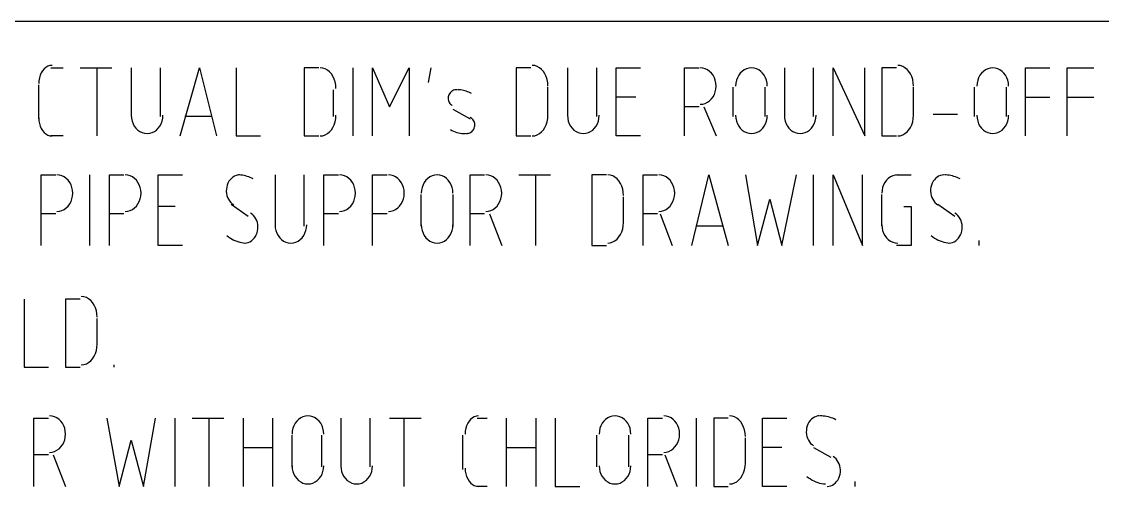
# Model space of a CAD drawing. Header units: millimetres. Extents: x 43 to 1147, y -811 to -31.
# Drawn here: x 263.8 to 317, y -771 to -748.1 of the extents above; entities that cross this region are included whole.
import ezdxf

# ---------------------------------------------------------------- set-up
doc = ezdxf.new("R2010")
doc.units = ezdxf.units.MM
doc.layers.add('EDITED_LINES', color=4, linetype='Continuous')

msp = doc.modelspace()

# ---------------------------------------------------------------- linework, layer by layer
at = {"layer": 'EDITED_LINES'}
for p, q in [((1137.28, -748.12), (52.24, -748.12)), ((264.997, -750.38), (264.91, -750.454)), ((265.091, -750.326), (264.997, -750.38)), ((265.193, -750.292), (265.091, -750.326)), ((265.3, -750.28), (265.193, -750.292)), ((265.24, -750.4), (265.84, -750.4)), ((266.68, -750.4), (268.24, -750.4)), ((267.52, -753.76), (267.52, -750.4)), ((269.2, -750.4), (269.2, -752.8)), ((270.64, -752.8), (270.64, -750.4)), ((271.6, -753.76), (272.56, -750.4)), ((272.56, -750.4), (273.4, -753.76)), ((274.36, -750.4), (274.36, -753.76)), ((278.44, -750.4), (277.72, -750.4)), ((277.72, -750.4), (277.72, -753.76)), ((278.627, -750.413), (278.5, -750.4)), ((280.12, -753.76), (280.12, -750.4)), ((281.08, -753.76), (281.08, -750.4)), ((281.08, -750.4), (281.92, -752.32)), ((281.92, -752.32), (282.88, -750.4)), ((282.88, -750.4), (282.88, -753.76)), ((283.84, -751.12), (283.96, -750.4)), ((288.88, -750.4), (288.16, -750.4)), ((288.16, -750.4), (288.16, -753.76)), ((289.067, -750.293), (288.94, -750.28)), ((289.187, -750.332), (289.067, -750.293)), ((289.298, -750.394), (289.187, -750.332)), ((289.401, -750.477), (289.298, -750.394)), ((290.68, -750.4), (290.68, -752.8)), ((292.12, -752.8), (292.12, -750.4)), ((293.08, -753.76), (293.08, -750.4)), ((293.08, -750.4), (294.28, -750.4)), ((296.44, -753.76), (296.44, -750.4)), ((296.44, -750.4), (297.16, -750.4)), ((297.347, -750.412), (297.22, -750.4)), ((299.74, -750.4), (299.613, -750.412)), ((299.866, -750.412), (299.74, -750.4)), ((301.36, -750.4), (301.36, -752.8)), ((302.8, -752.8), (302.8, -750.4)), ((303.76, -753.76), (303.76, -750.4)), ((303.76, -750.4), (305.32, -753.76)), ((305.32, -753.76), (305.32, -750.4)), ((306.88, -750.4), (306.16, -750.4)), ((306.16, -750.4), (306.16, -753.76)), ((307.067, -750.293), (306.94, -750.28)), ((307.187, -750.332), (307.067, -750.293)), ((307.298, -750.394), (307.187, -750.332)), ((307.401, -750.477), (307.298, -750.394)), ((311.62, -750.4), (311.493, -750.412)), ((311.746, -750.412), (311.62, -750.4)), ((313.24, -753.76), (313.24, -750.4)), ((313.24, -750.4), (314.44, -750.4)), ((315.28, -753.76), (315.28, -750.4)), ((315.28, -750.4), (316.6, -750.4)), ((264.674, -750.896), (264.649, -751.034)), ((264.714, -750.766), (264.674, -750.896)), ((264.767, -750.648), (264.714, -750.766)), ((264.833, -750.544), (264.767, -750.648)), ((264.91, -750.454), (264.833, -750.544)), ((278.747, -750.452), (278.627, -750.413)), ((278.858, -750.514), (278.747, -750.452)), ((278.961, -750.597), (278.858, -750.514)), ((279.052, -750.699), (278.961, -750.597)), ((279.129, -750.818), (279.052, -750.699)), ((279.193, -750.951), (279.129, -750.818)), ((289.492, -750.579), (289.401, -750.477)), ((289.569, -750.698), (289.492, -750.579)), ((289.633, -750.831), (289.569, -750.698)), ((289.68, -750.977), (289.633, -750.831)), ((297.467, -750.446), (297.347, -750.412)), ((297.578, -750.5), (297.467, -750.446)), ((297.681, -750.574), (297.578, -750.5)), ((297.772, -750.664), (297.681, -750.574)), ((297.85, -750.768), (297.772, -750.664)), ((297.913, -750.886), (297.85, -750.768)), ((297.96, -751.016), (297.913, -750.886)), ((299.047, -750.886), (299, -751.016)), ((299.11, -750.768), (299.047, -750.886)), ((299.188, -750.664), (299.11, -750.768)), ((299.279, -750.574), (299.188, -750.664)), ((299.382, -750.5), (299.279, -750.574)), ((299.493, -750.446), (299.382, -750.5)), ((299.613, -750.412), (299.493, -750.446)), ((299.986, -750.446), (299.866, -750.412)), ((300.098, -750.5), (299.986, -750.446)), ((300.201, -750.574), (300.098, -750.5)), ((300.291, -750.664), (300.201, -750.574)), ((300.369, -750.768), (300.291, -750.664)), ((300.433, -750.886), (300.369, -750.768)), ((300.48, -751.015), (300.433, -750.886)), ((307.492, -750.579), (307.401, -750.477)), ((307.569, -750.698), (307.492, -750.579)), ((307.633, -750.831), (307.569, -750.698)), ((307.68, -750.977), (307.633, -750.831)), ((310.927, -750.886), (310.88, -751.016)), ((310.99, -750.768), (310.927, -750.886)), ((311.068, -750.664), (310.99, -750.768)), ((311.159, -750.574), (311.068, -750.664)), ((311.262, -750.5), (311.159, -750.574)), ((311.373, -750.446), (311.262, -750.5)), ((311.493, -750.412), (311.373, -750.446)), ((311.866, -750.446), (311.746, -750.412)), ((311.978, -750.5), (311.866, -750.446)), ((312.081, -750.574), (311.978, -750.5)), ((312.172, -750.664), (312.081, -750.574)), ((312.249, -750.768), (312.172, -750.664)), ((312.313, -750.886), (312.249, -750.768)), ((312.36, -751.015), (312.313, -750.886)), ((264.649, -751.034), (264.64, -751.18)), ((264.64, -752.92), (264.64, -751.24)), ((279.24, -751.097), (279.193, -750.951)), ((279.27, -751.254), (279.24, -751.097)), ((279.28, -751.42), (279.27, -751.254)), ((289.71, -751.134), (289.68, -750.977)), ((289.72, -751.3), (289.71, -751.134)), ((289.72, -752.8), (289.72, -751.36)), ((297.99, -751.154), (297.96, -751.016)), ((297.96, -751.584), (297.99, -751.446)), ((298, -751.3), (297.99, -751.154)), ((297.99, -751.446), (298, -751.3)), ((298.84, -752.8), (298.84, -751.36)), ((298.97, -751.154), (298.96, -751.3)), ((299, -751.016), (298.97, -751.154)), ((300.4, -751.36), (300.4, -752.8)), ((300.51, -751.154), (300.48, -751.015)), ((300.52, -751.3), (300.51, -751.154)), ((307.71, -751.134), (307.68, -750.977)), ((307.72, -751.3), (307.71, -751.134)), ((307.72, -752.8), (307.72, -751.36)), ((310.72, -752.8), (310.72, -751.36)), ((310.85, -751.154), (310.84, -751.3)), ((310.88, -751.016), (310.85, -751.154)), ((312.28, -751.36), (312.28, -752.8)), ((312.39, -751.154), (312.36, -751.015)), ((312.4, -751.3), (312.39, -751.154)), ((279.16, -752.8), (279.16, -751.48)), ((284.805, -751.837), (284.8, -751.893)), ((284.8, -751.893), (284.803, -751.949)), ((284.803, -751.949), (284.813, -752.003)), ((284.817, -751.781), (284.805, -751.837)), ((284.837, -751.727), (284.817, -751.781)), ((284.864, -751.677), (284.837, -751.727)), ((284.897, -751.632), (284.864, -751.677)), ((284.935, -751.592), (284.897, -751.632)), ((284.978, -751.557), (284.935, -751.592)), ((285.024, -751.528), (284.978, -751.557)), ((285.075, -751.506), (285.024, -751.528)), ((285.128, -751.49), (285.075, -751.506)), ((285.184, -751.482), (285.128, -751.49)), ((285.242, -751.481), (285.184, -751.482)), ((285.346, -751.485), (285.276, -751.481)), ((285.416, -751.493), (285.346, -751.485)), ((285.486, -751.504), (285.416, -751.493)), ((285.555, -751.518), (285.486, -751.504)), ((285.623, -751.536), (285.555, -751.518)), ((285.691, -751.556), (285.623, -751.536)), ((285.759, -751.58), (285.691, -751.556)), ((285.825, -751.607), (285.759, -751.58)), ((285.891, -751.638), (285.825, -751.607)), ((285.956, -751.671), (285.891, -751.638)), ((294.04, -751.84), (293.08, -751.84)), ((297.681, -752.026), (297.772, -751.936)), ((297.772, -751.936), (297.85, -751.832)), ((297.85, -751.832), (297.913, -751.714)), ((297.913, -751.714), (297.96, -751.584)), ((313.24, -751.84), (314.44, -751.84)), ((315.28, -751.84), (316.6, -751.84)), ((284.813, -752.003), (284.83, -752.055)), ((284.83, -752.055), (284.853, -752.105)), ((284.853, -752.105), (284.883, -752.151)), ((284.883, -752.151), (284.92, -752.194)), ((284.92, -752.194), (284.962, -752.231)), ((284.962, -752.231), (285.009, -752.263)), ((285.04, -752.44), (285.88, -752.92)), ((297.16, -752.32), (296.44, -752.32)), ((297.22, -752.2), (297.347, -752.188)), ((297.347, -752.188), (297.467, -752.154)), ((297.4, -752.32), (298, -753.76)), ((297.467, -752.154), (297.578, -752.1)), ((297.578, -752.1), (297.681, -752.026)), ((264.64, -752.86), (264.649, -753.006)), ((264.649, -753.006), (264.674, -753.144)), ((269.2, -752.74), (269.21, -752.886)), ((269.21, -752.886), (269.24, -753.024)), ((269.24, -753.024), (269.287, -753.154)), ((270.673, -753.154), (270.72, -753.024)), ((270.72, -753.024), (270.75, -752.886)), ((270.75, -752.886), (270.76, -752.74)), ((273.16, -752.8), (271.84, -752.8)), ((279.193, -753.209), (279.24, -753.062)), ((279.24, -753.062), (279.27, -752.905)), ((279.27, -752.905), (279.28, -752.74)), ((285.938, -752.874), (285.888, -752.844)), ((285.982, -752.909), (285.938, -752.874)), ((286.021, -752.949), (285.982, -752.909)), ((286.053, -752.993), (286.021, -752.949)), ((286.08, -753.041), (286.053, -752.993)), ((286.1, -753.093), (286.08, -753.041)), ((289.633, -753.209), (289.68, -753.062)), ((289.68, -753.062), (289.71, -752.905)), ((289.71, -752.905), (289.72, -752.74)), ((290.68, -752.74), (290.69, -752.886)), ((290.69, -752.886), (290.72, -753.024)), ((290.72, -753.024), (290.767, -753.154)), ((292.153, -753.154), (292.2, -753.024)), ((292.2, -753.024), (292.23, -752.886)), ((292.23, -752.886), (292.24, -752.74)), ((298.96, -752.74), (298.97, -752.886)), ((298.97, -752.886), (299, -753.024)), ((299, -753.024), (299.047, -753.154)), ((300.433, -753.154), (300.48, -753.024)), ((300.48, -753.024), (300.51, -752.886)), ((300.51, -752.886), (300.52, -752.74)), ((301.36, -752.74), (301.37, -752.886)), ((301.37, -752.886), (301.4, -753.024)), ((301.4, -753.024), (301.447, -753.154)), ((302.833, -753.154), (302.88, -753.024)), ((302.88, -753.024), (302.91, -752.886)), ((302.91, -752.886), (302.92, -752.74)), ((307.633, -753.209), (307.68, -753.062)), ((307.68, -753.062), (307.71, -752.905)), ((307.71, -752.905), (307.72, -752.74)), ((308.68, -752.68), (309.88, -752.68)), ((310.84, -752.74), (310.85, -752.886)), ((310.85, -752.886), (310.88, -753.024)), ((310.88, -753.024), (310.927, -753.154)), ((312.313, -753.154), (312.36, -753.024)), ((312.36, -753.024), (312.39, -752.886)), ((312.39, -752.886), (312.4, -752.74)), ((264.674, -753.144), (264.714, -753.274)), ((264.714, -753.274), (264.767, -753.392)), ((264.767, -753.392), (264.833, -753.496)), ((264.833, -753.496), (264.91, -753.586)), ((264.91, -753.586), (264.997, -753.66)), ((269.287, -753.154), (269.35, -753.272)), ((269.35, -753.272), (269.428, -753.376)), ((269.428, -753.376), (269.519, -753.466)), ((269.519, -753.466), (269.622, -753.54)), ((269.622, -753.54), (269.733, -753.594)), ((269.733, -753.594), (269.853, -753.628)), ((270.107, -753.628), (270.227, -753.594)), ((270.227, -753.594), (270.338, -753.54)), ((270.338, -753.54), (270.441, -753.466)), ((270.441, -753.466), (270.532, -753.376)), ((270.532, -753.376), (270.609, -753.272)), ((270.609, -753.272), (270.673, -753.154)), ((278.858, -753.646), (278.961, -753.563)), ((278.961, -753.563), (279.052, -753.461)), ((279.052, -753.461), (279.13, -753.342)), ((279.13, -753.342), (279.193, -753.209)), ((284.912, -753.445), (284.989, -753.49)), ((284.989, -753.49), (285.068, -753.528)), ((285.068, -753.528), (285.148, -753.561)), ((285.148, -753.561), (285.229, -753.588)), ((285.229, -753.588), (285.312, -753.61)), ((285.869, -753.605), (285.918, -753.579)), ((285.918, -753.579), (285.963, -753.548)), ((285.963, -753.548), (286.003, -753.51)), ((286.003, -753.51), (286.039, -753.468)), ((286.039, -753.468), (286.069, -753.421)), ((286.069, -753.421), (286.092, -753.37)), ((286.092, -753.37), (286.109, -753.315)), ((286.113, -753.146), (286.1, -753.093)), ((286.109, -753.315), (286.118, -753.258)), ((286.12, -753.202), (286.113, -753.146)), ((286.118, -753.258), (286.12, -753.202)), ((289.298, -753.646), (289.401, -753.563)), ((289.401, -753.563), (289.492, -753.461)), ((289.492, -753.461), (289.57, -753.342)), ((289.57, -753.342), (289.633, -753.209)), ((290.767, -753.154), (290.83, -753.272)), ((290.83, -753.272), (290.908, -753.376)), ((290.908, -753.376), (290.999, -753.466)), ((290.999, -753.466), (291.102, -753.54)), ((291.102, -753.54), (291.213, -753.594)), ((291.213, -753.594), (291.333, -753.628)), ((291.587, -753.628), (291.707, -753.594)), ((291.707, -753.594), (291.818, -753.54)), ((291.818, -753.54), (291.921, -753.466)), ((291.921, -753.466), (292.012, -753.376)), ((292.012, -753.376), (292.089, -753.272)), ((292.089, -753.272), (292.153, -753.154)), ((299.047, -753.154), (299.11, -753.272)), ((299.11, -753.272), (299.188, -753.376)), ((299.188, -753.376), (299.279, -753.466)), ((299.279, -753.466), (299.382, -753.54)), ((299.382, -753.54), (299.493, -753.594)), ((299.493, -753.594), (299.613, -753.628)), ((299.867, -753.628), (299.987, -753.594)), ((299.987, -753.594), (300.098, -753.54)), ((300.098, -753.54), (300.201, -753.466)), ((300.201, -753.466), (300.292, -753.376)), ((300.292, -753.376), (300.369, -753.272)), ((300.369, -753.272), (300.433, -753.154)), ((301.447, -753.154), (301.51, -753.272)), ((301.51, -753.272), (301.588, -753.376)), ((301.588, -753.376), (301.679, -753.466)), ((301.679, -753.466), (301.782, -753.54)), ((301.782, -753.54), (301.893, -753.594)), ((301.893, -753.594), (302.013, -753.628)), ((302.267, -753.628), (302.387, -753.594)), ((302.387, -753.594), (302.498, -753.54)), ((302.498, -753.54), (302.601, -753.466)), ((302.601, -753.466), (302.692, -753.376)), ((302.692, -753.376), (302.769, -753.272)), ((302.769, -753.272), (302.833, -753.154)), ((307.298, -753.646), (307.401, -753.563)), ((307.401, -753.563), (307.492, -753.461)), ((307.492, -753.461), (307.57, -753.342)), ((307.57, -753.342), (307.633, -753.209)), ((310.927, -753.154), (310.99, -753.272)), ((310.99, -753.272), (311.068, -753.376)), ((311.068, -753.376), (311.159, -753.466)), ((311.159, -753.466), (311.262, -753.54)), ((311.262, -753.54), (311.373, -753.594)), ((311.373, -753.594), (311.493, -753.628)), ((311.747, -753.628), (311.867, -753.594)), ((311.867, -753.594), (311.978, -753.54)), ((311.978, -753.54), (312.081, -753.466)), ((312.081, -753.466), (312.172, -753.376)), ((312.172, -753.376), (312.25, -753.272)), ((312.25, -753.272), (312.313, -753.154)), ((264.997, -753.66), (265.091, -753.714)), ((265.091, -753.714), (265.193, -753.748)), ((265.193, -753.748), (265.3, -753.76)), ((265.84, -753.76), (265.24, -753.76)), ((269.853, -753.628), (269.98, -753.64)), ((269.98, -753.64), (270.107, -753.628)), ((274.36, -753.76), (275.56, -753.76)), ((277.72, -753.76), (278.44, -753.76)), ((278.5, -753.76), (278.627, -753.747)), ((278.627, -753.747), (278.747, -753.708)), ((278.747, -753.708), (278.858, -753.646)), ((285.312, -753.61), (285.395, -753.626)), ((285.395, -753.626), (285.479, -753.636)), ((285.479, -753.636), (285.563, -753.64)), ((285.563, -753.64), (285.648, -753.638)), ((285.648, -753.638), (285.732, -753.63)), ((285.704, -753.64), (285.761, -753.636)), ((285.761, -753.636), (285.816, -753.624)), ((285.816, -753.624), (285.869, -753.605)), ((288.16, -753.76), (288.88, -753.76)), ((288.94, -753.76), (289.067, -753.747)), ((289.067, -753.747), (289.187, -753.708)), ((289.187, -753.708), (289.298, -753.646)), ((291.333, -753.628), (291.46, -753.64)), ((291.46, -753.64), (291.587, -753.628)), ((294.28, -753.76), (293.08, -753.76)), ((299.613, -753.628), (299.74, -753.64)), ((299.74, -753.64), (299.867, -753.628)), ((302.013, -753.628), (302.14, -753.64)), ((302.14, -753.64), (302.267, -753.628)), ((306.16, -753.76), (306.88, -753.76)), ((306.94, -753.76), (307.067, -753.747)), ((307.067, -753.747), (307.187, -753.708)), ((307.187, -753.708), (307.298, -753.646)), ((311.493, -753.628), (311.62, -753.64)), ((311.62, -753.64), (311.747, -753.628)), ((264.76, -759.16), (264.76, -755.68)), ((264.76, -755.68), (265.48, -755.68)), ((265.666, -755.692), (265.54, -755.68)), ((265.787, -755.726), (265.666, -755.692)), ((267.16, -759.16), (267.16, -755.68)), ((268.12, -759.16), (268.12, -755.68)), ((268.12, -755.68), (268.84, -755.68)), ((269.027, -755.692), (268.9, -755.68)), ((269.147, -755.726), (269.027, -755.692)), ((270.52, -759.16), (270.52, -755.68)), ((270.52, -755.68), (271.72, -755.68)), ((274.36, -755.709), (274.278, -755.744)), ((274.447, -755.688), (274.36, -755.709)), ((274.518, -755.683), (274.439, -755.68)), ((274.537, -755.68), (274.447, -755.688)), ((274.597, -755.689), (274.518, -755.683)), ((274.676, -755.699), (274.597, -755.689)), ((274.754, -755.713), (274.676, -755.699)), ((274.832, -755.73), (274.754, -755.713)), ((276.28, -755.68), (276.28, -758.2)), ((277.72, -758.2), (277.72, -755.68)), ((278.68, -759.16), (278.68, -755.68)), ((278.68, -755.68), (279.4, -755.68)), ((279.587, -755.692), (279.46, -755.68)), ((279.707, -755.726), (279.587, -755.692)), ((281.08, -759.16), (281.08, -755.68)), ((281.08, -755.68), (281.8, -755.68)), ((281.987, -755.692), (281.86, -755.68)), ((282.107, -755.726), (281.987, -755.692)), ((284.133, -755.692), (284.013, -755.726)), ((284.26, -755.68), (284.133, -755.692)), ((284.386, -755.692), (284.26, -755.68)), ((284.506, -755.726), (284.386, -755.692)), ((285.88, -759.16), (285.88, -755.68)), ((285.88, -755.68), (286.6, -755.68)), ((286.787, -755.692), (286.66, -755.68)), ((286.907, -755.726), (286.787, -755.692)), ((288.28, -755.68), (289.84, -755.68)), ((289.12, -759.16), (289.12, -755.68)), ((292.6, -755.68), (291.88, -755.68)), ((291.88, -755.68), (291.88, -759.16)), ((292.787, -755.693), (292.66, -755.68)), ((292.907, -755.732), (292.787, -755.693)), ((294.4, -759.16), (294.4, -755.68)), ((294.4, -755.68), (295.12, -755.68)), ((295.307, -755.692), (295.18, -755.68)), ((295.427, -755.726), (295.307, -755.692)), ((296.8, -759.16), (297.64, -755.68)), ((297.64, -755.68), (298.6, -759.16)), ((299.44, -755.68), (300.04, -759.16)), ((301.24, -759.16), (301.96, -755.68)), ((302.8, -759.16), (302.8, -755.68)), ((303.76, -759.16), (303.76, -755.68)), ((303.76, -755.68), (305.2, -759.16)), ((305.2, -759.16), (305.2, -755.68)), ((306.813, -755.692), (306.693, -755.726)), ((306.94, -755.68), (306.813, -755.692)), ((306.88, -755.68), (307.6, -755.68)), ((309.04, -755.709), (308.958, -755.744)), ((309.127, -755.688), (309.04, -755.709)), ((309.217, -755.68), (309.127, -755.688)), ((309.318, -755.683), (309.239, -755.68)), ((309.397, -755.689), (309.318, -755.683)), ((309.476, -755.699), (309.397, -755.689)), ((309.554, -755.713), (309.476, -755.699)), ((309.632, -755.73), (309.554, -755.713)), ((265.898, -755.78), (265.787, -755.726)), ((266.001, -755.854), (265.898, -755.78)), ((266.092, -755.944), (266.001, -755.854)), ((266.169, -756.048), (266.092, -755.944)), ((266.233, -756.166), (266.169, -756.048)), ((266.28, -756.296), (266.233, -756.166)), ((269.258, -755.78), (269.147, -755.726)), ((269.361, -755.854), (269.258, -755.78)), ((269.452, -755.944), (269.361, -755.854)), ((269.529, -756.048), (269.452, -755.944)), ((269.593, -756.166), (269.529, -756.048)), ((269.64, -756.296), (269.593, -756.166)), ((273.925, -756.178), (273.898, -756.28)), ((273.962, -756.083), (273.925, -756.178)), ((274.009, -755.996), (273.962, -756.083)), ((274.065, -755.918), (274.009, -755.996)), ((274.13, -755.849), (274.065, -755.918)), ((274.201, -755.791), (274.13, -755.849)), ((274.278, -755.744), (274.201, -755.791)), ((274.909, -755.751), (274.832, -755.73)), ((274.985, -755.775), (274.909, -755.751)), ((275.061, -755.803), (274.985, -755.775)), ((275.136, -755.835), (275.061, -755.803)), ((275.21, -755.87), (275.136, -755.835)), ((279.818, -755.78), (279.707, -755.726)), ((279.921, -755.854), (279.818, -755.78)), ((280.012, -755.944), (279.921, -755.854)), ((280.089, -756.048), (280.012, -755.944)), ((280.153, -756.166), (280.089, -756.048)), ((280.2, -756.296), (280.153, -756.166)), ((282.218, -755.78), (282.107, -755.726)), ((282.321, -755.854), (282.218, -755.78)), ((282.412, -755.944), (282.321, -755.854)), ((282.489, -756.048), (282.412, -755.944)), ((282.553, -756.166), (282.489, -756.048)), ((282.6, -756.296), (282.553, -756.166)), ((283.567, -756.166), (283.52, -756.296)), ((283.63, -756.048), (283.567, -756.166)), ((283.708, -755.944), (283.63, -756.048)), ((283.799, -755.854), (283.708, -755.944)), ((283.901, -755.78), (283.799, -755.854)), ((284.013, -755.726), (283.901, -755.78)), ((284.618, -755.78), (284.506, -755.726)), ((284.721, -755.854), (284.618, -755.78)), ((284.811, -755.944), (284.721, -755.854)), ((284.889, -756.048), (284.811, -755.944)), ((284.953, -756.166), (284.889, -756.048)), ((285, -756.295), (284.953, -756.166)), ((287.018, -755.78), (286.907, -755.726)), ((287.121, -755.854), (287.018, -755.78)), ((287.212, -755.944), (287.121, -755.854)), ((287.29, -756.048), (287.212, -755.944)), ((287.353, -756.166), (287.29, -756.048)), ((287.4, -756.296), (287.353, -756.166)), ((293.018, -755.794), (292.907, -755.732)), ((293.121, -755.877), (293.018, -755.794)), ((293.212, -755.979), (293.121, -755.877)), ((293.289, -756.098), (293.212, -755.979)), ((293.353, -756.231), (293.289, -756.098)), ((293.4, -756.378), (293.353, -756.231)), ((295.538, -755.78), (295.427, -755.726)), ((295.641, -755.854), (295.538, -755.78)), ((295.732, -755.944), (295.641, -755.854)), ((295.809, -756.048), (295.732, -755.944)), ((295.873, -756.166), (295.809, -756.048)), ((295.92, -756.296), (295.873, -756.166)), ((306.247, -756.166), (306.2, -756.296)), ((306.31, -756.048), (306.247, -756.166)), ((306.388, -755.944), (306.31, -756.048)), ((306.479, -755.854), (306.388, -755.944)), ((306.582, -755.78), (306.479, -755.854)), ((306.693, -755.726), (306.582, -755.78)), ((308.605, -756.178), (308.578, -756.28)), ((308.642, -756.083), (308.605, -756.178)), ((308.689, -755.996), (308.642, -756.083)), ((308.745, -755.918), (308.689, -755.996)), ((308.81, -755.849), (308.745, -755.918)), ((308.881, -755.791), (308.81, -755.849)), ((308.958, -755.744), (308.881, -755.791)), ((309.709, -755.751), (309.632, -755.73)), ((309.785, -755.775), (309.709, -755.751)), ((309.861, -755.803), (309.785, -755.775)), ((309.936, -755.835), (309.861, -755.803)), ((310.01, -755.87), (309.936, -755.835)), ((266.31, -756.434), (266.28, -756.296)), ((266.28, -756.864), (266.31, -756.726)), ((266.32, -756.58), (266.31, -756.434)), ((266.31, -756.726), (266.32, -756.58)), ((269.67, -756.434), (269.64, -756.296)), ((269.64, -756.864), (269.67, -756.726)), ((269.68, -756.58), (269.67, -756.434)), ((269.67, -756.726), (269.68, -756.58)), ((273.883, -756.386), (273.88, -756.49)), ((273.88, -756.49), (273.89, -756.593)), ((273.898, -756.28), (273.883, -756.386)), ((273.89, -756.593), (273.91, -756.693)), ((273.91, -756.693), (273.941, -756.788)), ((273.941, -756.788), (273.983, -756.878)), ((280.23, -756.434), (280.2, -756.296)), ((280.2, -756.864), (280.23, -756.726)), ((280.24, -756.58), (280.23, -756.434)), ((280.23, -756.726), (280.24, -756.58)), ((282.63, -756.434), (282.6, -756.296)), ((282.6, -756.864), (282.63, -756.726)), ((282.64, -756.58), (282.63, -756.434)), ((282.63, -756.726), (282.64, -756.58)), ((283.49, -756.434), (283.48, -756.58)), ((283.48, -758.2), (283.48, -756.64)), ((283.52, -756.296), (283.49, -756.434)), ((285.03, -756.434), (285, -756.295)), ((285.04, -756.58), (285.03, -756.434)), ((285.04, -756.64), (285.04, -758.2)), ((287.43, -756.434), (287.4, -756.296)), ((287.4, -756.864), (287.43, -756.726)), ((287.44, -756.58), (287.43, -756.434)), ((287.43, -756.726), (287.44, -756.58)), ((293.43, -756.534), (293.4, -756.378)), ((293.44, -756.7), (293.43, -756.534)), ((293.44, -758.08), (293.44, -756.76)), ((295.95, -756.434), (295.92, -756.296)), ((295.92, -756.864), (295.95, -756.726)), ((295.96, -756.58), (295.95, -756.434)), ((295.95, -756.726), (295.96, -756.58)), ((306.17, -756.434), (306.16, -756.58)), ((306.16, -758.2), (306.16, -756.64)), ((306.2, -756.296), (306.17, -756.434)), ((308.563, -756.386), (308.56, -756.49)), ((308.56, -756.49), (308.57, -756.593)), ((308.578, -756.28), (308.563, -756.386)), ((308.57, -756.593), (308.59, -756.693)), ((308.59, -756.693), (308.621, -756.788)), ((308.621, -756.788), (308.663, -756.878)), ((265.898, -757.38), (266.001, -757.306)), ((266.001, -757.306), (266.092, -757.216)), ((266.092, -757.216), (266.169, -757.112)), ((266.169, -757.112), (266.233, -756.994)), ((266.233, -756.994), (266.28, -756.864)), ((269.258, -757.38), (269.361, -757.306)), ((269.361, -757.306), (269.452, -757.216)), ((269.452, -757.216), (269.529, -757.112)), ((269.529, -757.112), (269.593, -756.994)), ((269.593, -756.994), (269.64, -756.864)), ((271.36, -757.24), (270.52, -757.24)), ((273.983, -756.878), (274.034, -756.961)), ((274.034, -756.961), (274.095, -757.036)), ((274.095, -757.036), (274.164, -757.101)), ((274.12, -757.12), (274.96, -757.72)), ((274.164, -757.101), (274.242, -757.156)), ((279.818, -757.38), (279.921, -757.306)), ((279.921, -757.306), (280.012, -757.216)), ((280.012, -757.216), (280.089, -757.112)), ((280.089, -757.112), (280.153, -756.994)), ((280.153, -756.994), (280.2, -756.864)), ((282.218, -757.38), (282.321, -757.306)), ((282.321, -757.306), (282.412, -757.216)), ((282.412, -757.216), (282.489, -757.112)), ((282.489, -757.112), (282.553, -756.994)), ((282.553, -756.994), (282.6, -756.864)), ((287.018, -757.38), (287.121, -757.306)), ((287.121, -757.306), (287.212, -757.216)), ((287.212, -757.216), (287.29, -757.112)), ((287.29, -757.112), (287.353, -756.994)), ((287.353, -756.994), (287.4, -756.864)), ((295.538, -757.38), (295.641, -757.306)), ((295.641, -757.306), (295.732, -757.216)), ((295.732, -757.216), (295.809, -757.112)), ((295.809, -757.112), (295.873, -756.994)), ((295.873, -756.994), (295.92, -756.864)), ((300.04, -759.16), (300.64, -756.88)), ((300.64, -756.88), (301.24, -759.16)), ((307.24, -757.24), (307.6, -757.24)), ((307.6, -757.24), (307.6, -759.16)), ((308.663, -756.878), (308.714, -756.961)), ((308.714, -756.961), (308.775, -757.036)), ((308.775, -757.036), (308.844, -757.101)), ((308.844, -757.101), (308.922, -757.156)), ((308.92, -757.12), (309.76, -757.72)), ((265.48, -757.6), (264.76, -757.6)), ((265.54, -757.48), (265.666, -757.468)), ((265.666, -757.468), (265.787, -757.434)), ((265.787, -757.434), (265.898, -757.38)), ((268.84, -757.6), (268.12, -757.6)), ((268.9, -757.48), (269.027, -757.468)), ((269.027, -757.468), (269.147, -757.434)), ((269.147, -757.434), (269.258, -757.38)), ((275.156, -757.619), (275.078, -757.564)), ((275.225, -757.684), (275.156, -757.619)), ((275.286, -757.759), (275.225, -757.684)), ((275.337, -757.842), (275.286, -757.759)), ((275.379, -757.932), (275.337, -757.842)), ((279.4, -757.6), (278.68, -757.6)), ((279.46, -757.48), (279.587, -757.468)), ((279.587, -757.468), (279.707, -757.434)), ((279.707, -757.434), (279.818, -757.38)), ((281.8, -757.6), (281.08, -757.6)), ((281.86, -757.48), (281.987, -757.468)), ((281.987, -757.468), (282.107, -757.434)), ((282.107, -757.434), (282.218, -757.38)), ((286.6, -757.6), (285.88, -757.6)), ((286.66, -757.48), (286.787, -757.468)), ((286.787, -757.468), (286.907, -757.434)), ((286.84, -757.6), (287.44, -759.16)), ((286.907, -757.434), (287.018, -757.38)), ((295.12, -757.6), (294.4, -757.6)), ((295.18, -757.48), (295.307, -757.468)), ((295.24, -757.6), (295.84, -759.16)), ((295.307, -757.468), (295.427, -757.434)), ((295.427, -757.434), (295.538, -757.38)), ((309.836, -757.619), (309.758, -757.564)), ((309.905, -757.684), (309.836, -757.619)), ((309.966, -757.759), (309.905, -757.684)), ((310.017, -757.842), (309.966, -757.759)), ((310.059, -757.932), (310.017, -757.842)), ((275.41, -758.027), (275.379, -757.932)), ((275.43, -758.127), (275.41, -758.027)), ((275.422, -758.44), (275.437, -758.334)), ((275.44, -758.23), (275.43, -758.127)), ((275.437, -758.334), (275.44, -758.23)), ((276.28, -758.14), (276.29, -758.286)), ((276.29, -758.286), (276.32, -758.424)), ((277.8, -758.424), (277.83, -758.286)), ((277.83, -758.286), (277.84, -758.14)), ((283.48, -758.14), (283.49, -758.286)), ((283.49, -758.286), (283.52, -758.424)), ((285, -758.424), (285.03, -758.286)), ((285.03, -758.286), (285.04, -758.14)), ((293.353, -758.489), (293.4, -758.342)), ((293.4, -758.342), (293.43, -758.185)), ((293.43, -758.185), (293.44, -758.02)), ((298.36, -758.2), (297.04, -758.2)), ((306.16, -758.14), (306.17, -758.286)), ((306.17, -758.286), (306.2, -758.424)), ((310.09, -758.027), (310.059, -757.932)), ((310.11, -758.127), (310.09, -758.027)), ((310.102, -758.44), (310.117, -758.334)), ((310.12, -758.23), (310.11, -758.127)), ((310.117, -758.334), (310.12, -758.23)), ((273.913, -758.669), (273.995, -758.734)), ((273.995, -758.734), (274.081, -758.793)), ((274.081, -758.793), (274.168, -758.845)), ((274.168, -758.845), (274.258, -758.892)), ((274.258, -758.892), (274.35, -758.932)), ((275.119, -758.929), (275.19, -758.871)), ((275.19, -758.871), (275.255, -758.802)), ((275.255, -758.802), (275.311, -758.724)), ((275.311, -758.724), (275.358, -758.637)), ((275.358, -758.637), (275.395, -758.542)), ((275.395, -758.542), (275.422, -758.44)), ((276.32, -758.424), (276.367, -758.554)), ((276.367, -758.554), (276.43, -758.672)), ((276.43, -758.672), (276.508, -758.776)), ((276.508, -758.776), (276.599, -758.866)), ((276.599, -758.866), (276.702, -758.94)), ((277.418, -758.94), (277.521, -758.866)), ((277.521, -758.866), (277.612, -758.776)), ((277.612, -758.776), (277.69, -758.672)), ((277.69, -758.672), (277.753, -758.554)), ((277.753, -758.554), (277.8, -758.424)), ((283.52, -758.424), (283.567, -758.554)), ((283.567, -758.554), (283.63, -758.672)), ((283.63, -758.672), (283.708, -758.776)), ((283.708, -758.776), (283.799, -758.866)), ((283.799, -758.866), (283.902, -758.94)), ((284.618, -758.94), (284.721, -758.866)), ((284.721, -758.866), (284.812, -758.776)), ((284.812, -758.776), (284.889, -758.672)), ((284.889, -758.672), (284.953, -758.554)), ((284.953, -758.554), (285, -758.424)), ((293.018, -758.926), (293.121, -758.843)), ((293.121, -758.843), (293.212, -758.741)), ((293.212, -758.741), (293.29, -758.622)), ((293.29, -758.622), (293.353, -758.489)), ((306.2, -758.424), (306.247, -758.554)), ((306.247, -758.554), (306.31, -758.672)), ((306.31, -758.672), (306.388, -758.776)), ((306.388, -758.776), (306.479, -758.866)), ((306.479, -758.866), (306.582, -758.94)), ((308.593, -758.669), (308.675, -758.734)), ((308.675, -758.734), (308.761, -758.793)), ((308.761, -758.793), (308.848, -758.845)), ((308.848, -758.845), (308.938, -758.892)), ((308.938, -758.892), (309.03, -758.932)), ((309.799, -758.929), (309.87, -758.871)), ((309.87, -758.871), (309.935, -758.802)), ((309.935, -758.802), (309.991, -758.724)), ((309.991, -758.724), (310.038, -758.637)), ((310.038, -758.637), (310.075, -758.542)), ((310.075, -758.542), (310.102, -758.44)), ((271.72, -759.16), (270.52, -759.16)), ((274.35, -758.932), (274.443, -758.966)), ((274.443, -758.966), (274.538, -758.994)), ((274.538, -758.994), (274.635, -759.015)), ((274.635, -759.015), (274.732, -759.03)), ((274.732, -759.03), (274.83, -759.038)), ((274.783, -759.04), (274.873, -759.032)), ((274.873, -759.032), (274.96, -759.011)), ((274.96, -759.011), (275.042, -758.976)), ((275.042, -758.976), (275.119, -758.929)), ((276.702, -758.94), (276.813, -758.994)), ((276.813, -758.994), (276.933, -759.028)), ((276.933, -759.028), (277.06, -759.04)), ((277.06, -759.04), (277.187, -759.028)), ((277.187, -759.028), (277.307, -758.994)), ((277.307, -758.994), (277.418, -758.94)), ((283.902, -758.94), (284.013, -758.994)), ((284.013, -758.994), (284.133, -759.028)), ((284.133, -759.028), (284.26, -759.04)), ((284.26, -759.04), (284.387, -759.028)), ((284.387, -759.028), (284.507, -758.994)), ((284.507, -758.994), (284.618, -758.94)), ((291.88, -759.16), (292.6, -759.16)), ((292.66, -759.04), (292.787, -759.027)), ((292.787, -759.027), (292.907, -758.988)), ((292.907, -758.988), (293.018, -758.926)), ((306.582, -758.94), (306.693, -758.994)), ((306.693, -758.994), (306.813, -759.028)), ((306.813, -759.028), (306.94, -759.04)), ((307.6, -759.16), (306.88, -759.16)), ((309.03, -758.932), (309.123, -758.966)), ((309.123, -758.966), (309.218, -758.994)), ((309.218, -758.994), (309.315, -759.015)), ((309.315, -759.015), (309.412, -759.03)), ((309.412, -759.03), (309.51, -759.038)), ((309.463, -759.04), (309.553, -759.032)), ((309.553, -759.032), (309.64, -759.011)), ((309.64, -759.011), (309.722, -758.976)), ((309.722, -758.976), (309.799, -758.929)), ((310.96, -759.16), (310.96, -758.92)), ((263.92, -761.8), (263.92, -765.16)), ((266.68, -761.8), (265.96, -761.8)), ((265.96, -761.8), (265.96, -765.16)), ((266.867, -761.693), (266.74, -761.68)), ((266.987, -761.732), (266.867, -761.693)), ((267.098, -761.794), (266.987, -761.732)), ((267.201, -761.877), (267.098, -761.794)), ((267.292, -761.979), (267.201, -761.877)), ((267.369, -762.098), (267.292, -761.979)), ((267.433, -762.231), (267.369, -762.098)), ((267.48, -762.378), (267.433, -762.231)), ((267.51, -762.534), (267.48, -762.378)), ((267.52, -762.7), (267.51, -762.534)), ((267.52, -764.08), (267.52, -762.76)), ((267.48, -764.342), (267.51, -764.185)), ((267.51, -764.185), (267.52, -764.02)), ((267.201, -764.843), (267.292, -764.741)), ((267.292, -764.741), (267.369, -764.622)), ((267.369, -764.622), (267.433, -764.489)), ((267.433, -764.489), (267.48, -764.342)), ((263.92, -765.16), (265.12, -765.16)), ((265.96, -765.16), (266.68, -765.16)), ((266.74, -765.04), (266.867, -765.027)), ((266.867, -765.027), (266.987, -764.988)), ((266.987, -764.988), (267.098, -764.926)), ((267.098, -764.926), (267.201, -764.843)), ((268.36, -765.16), (268.36, -765.04)), ((264.4, -771.04), (264.4, -767.68)), ((264.4, -767.68), (265.12, -767.68)), ((265.307, -767.572), (265.18, -767.56)), ((265.427, -767.606), (265.307, -767.572)), ((265.538, -767.66), (265.427, -767.606)), ((265.641, -767.734), (265.538, -767.66)), ((265.732, -767.824), (265.641, -767.734)), ((265.809, -767.928), (265.732, -767.824)), ((265.873, -768.046), (265.809, -767.928)), ((268, -767.68), (268.6, -771.04)), ((269.8, -771.04), (270.4, -767.68)), ((271.36, -771.04), (271.36, -767.68)), ((272.2, -767.68), (273.76, -767.68)), ((273.04, -771.04), (273.04, -767.68)), ((274.72, -771.04), (274.72, -767.68)), ((276.16, -767.68), (276.16, -771.04)), ((277.27, -767.928), (277.207, -768.046)), ((277.348, -767.824), (277.27, -767.928)), ((277.439, -767.734), (277.348, -767.824)), ((277.542, -767.66), (277.439, -767.734)), ((277.653, -767.606), (277.542, -767.66)), ((277.773, -767.572), (277.653, -767.606)), ((277.9, -767.56), (277.773, -767.572)), ((278.026, -767.572), (277.9, -767.56)), ((278.146, -767.606), (278.026, -767.572)), ((278.258, -767.66), (278.146, -767.606)), ((278.361, -767.734), (278.258, -767.66)), ((278.451, -767.824), (278.361, -767.734)), ((278.529, -767.928), (278.451, -767.824)), ((278.593, -768.046), (278.529, -767.928)), ((279.52, -767.68), (279.52, -770.08)), ((280.96, -770.08), (280.96, -767.68)), ((281.92, -767.68), (283.48, -767.68)), ((282.64, -771.04), (282.64, -767.68)), ((285.767, -767.928), (285.714, -768.046)), ((285.833, -767.824), (285.767, -767.928)), ((285.91, -767.734), (285.833, -767.824)), ((285.997, -767.66), (285.91, -767.734)), ((286.091, -767.606), (285.997, -767.66)), ((286.193, -767.572), (286.091, -767.606)), ((286.3, -767.56), (286.193, -767.572)), ((286.24, -767.68), (286.72, -767.68)), ((287.68, -771.04), (287.68, -767.68)), ((289.12, -767.68), (289.12, -771.04)), ((290.08, -767.68), (290.08, -771.04)), ((292.39, -767.928), (292.327, -768.046)), ((292.468, -767.824), (292.39, -767.928)), ((292.559, -767.734), (292.468, -767.824)), ((292.662, -767.66), (292.559, -767.734)), ((292.773, -767.606), (292.662, -767.66)), ((292.893, -767.572), (292.773, -767.606)), ((293.02, -767.56), (292.893, -767.572)), ((293.146, -767.572), (293.02, -767.56)), ((293.266, -767.606), (293.146, -767.572)), ((293.378, -767.66), (293.266, -767.606)), ((293.481, -767.734), (293.378, -767.66)), ((293.571, -767.824), (293.481, -767.734)), ((293.649, -767.928), (293.571, -767.824)), ((293.713, -768.046), (293.649, -767.928)), ((294.64, -771.04), (294.64, -767.68)), ((294.64, -767.68), (295.36, -767.68)), ((295.547, -767.572), (295.42, -767.56)), ((295.667, -767.606), (295.547, -767.572)), ((295.778, -767.66), (295.667, -767.606)), ((295.881, -767.734), (295.778, -767.66)), ((295.972, -767.824), (295.881, -767.734)), ((296.049, -767.928), (295.972, -767.824)), ((296.113, -768.046), (296.049, -767.928)), ((297.04, -771.04), (297.04, -767.68)), ((298.6, -767.68), (297.88, -767.68)), ((297.88, -767.68), (297.88, -771.04)), ((298.787, -767.573), (298.66, -767.56)), ((298.907, -767.612), (298.787, -767.573)), ((299.018, -767.674), (298.907, -767.612)), ((299.121, -767.757), (299.018, -767.674)), ((299.212, -767.859), (299.121, -767.757)), ((299.289, -767.978), (299.212, -767.859)), ((300.28, -771.04), (300.28, -767.68)), ((300.28, -767.68), (301.48, -767.68)), ((302.522, -767.963), (302.485, -768.058)), ((302.569, -767.876), (302.522, -767.963)), ((302.625, -767.798), (302.569, -767.876)), ((302.69, -767.729), (302.625, -767.798)), ((302.761, -767.671), (302.69, -767.729)), ((302.838, -767.624), (302.761, -767.671)), ((302.92, -767.589), (302.838, -767.624)), ((303.007, -767.568), (302.92, -767.589)), ((303.097, -767.56), (303.007, -767.568)), ((303.198, -767.563), (303.119, -767.56)), ((303.277, -767.569), (303.198, -767.563)), ((303.356, -767.579), (303.277, -767.569)), ((303.434, -767.593), (303.356, -767.579)), ((303.512, -767.61), (303.434, -767.593)), ((303.589, -767.631), (303.512, -767.61)), ((303.665, -767.655), (303.589, -767.631)), ((303.741, -767.683), (303.665, -767.655)), ((303.816, -767.715), (303.741, -767.683)), ((303.89, -767.75), (303.816, -767.715)), ((265.92, -768.176), (265.873, -768.046)), ((265.95, -768.314), (265.92, -768.176)), ((265.96, -768.46), (265.95, -768.314)), ((265.95, -768.606), (265.96, -768.46)), ((277.13, -768.314), (277.12, -768.46)), ((277.16, -768.176), (277.13, -768.314)), ((277.207, -768.046), (277.16, -768.176)), ((278.64, -768.175), (278.593, -768.046)), ((278.67, -768.314), (278.64, -768.175)), ((278.68, -768.46), (278.67, -768.314)), ((285.649, -768.314), (285.64, -768.46)), ((285.674, -768.176), (285.649, -768.314)), ((285.714, -768.046), (285.674, -768.176)), ((292.25, -768.314), (292.24, -768.46)), ((292.28, -768.176), (292.25, -768.314)), ((292.327, -768.046), (292.28, -768.176)), ((293.76, -768.175), (293.713, -768.046)), ((293.79, -768.314), (293.76, -768.175)), ((293.8, -768.46), (293.79, -768.314)), ((296.16, -768.176), (296.113, -768.046)), ((296.19, -768.314), (296.16, -768.176)), ((296.2, -768.46), (296.19, -768.314)), ((296.19, -768.606), (296.2, -768.46)), ((299.353, -768.111), (299.289, -767.978)), ((299.4, -768.258), (299.353, -768.111)), ((299.43, -768.414), (299.4, -768.258)), ((299.44, -768.58), (299.43, -768.414)), ((302.443, -768.266), (302.44, -768.37)), ((302.44, -768.37), (302.45, -768.473)), ((302.458, -768.16), (302.443, -768.266)), ((302.45, -768.473), (302.47, -768.573)), ((302.485, -768.058), (302.458, -768.16)), ((265.732, -769.096), (265.809, -768.992)), ((265.809, -768.992), (265.873, -768.874)), ((265.873, -768.874), (265.92, -768.744)), ((265.92, -768.744), (265.95, -768.606)), ((268.6, -771.04), (269.2, -768.76)), ((269.2, -768.76), (269.8, -771.04)), ((277.12, -770.08), (277.12, -768.52)), ((278.56, -768.52), (278.56, -770.08)), ((285.52, -770.2), (285.52, -768.52)), ((292.12, -770.08), (292.12, -768.52)), ((293.68, -768.52), (293.68, -770.08)), ((295.972, -769.096), (296.049, -768.992)), ((296.049, -768.992), (296.113, -768.874)), ((296.113, -768.874), (296.16, -768.744)), ((296.16, -768.744), (296.19, -768.606)), ((299.44, -769.96), (299.44, -768.64)), ((302.47, -768.573), (302.501, -768.668)), ((302.501, -768.668), (302.543, -768.758)), ((302.543, -768.758), (302.594, -768.841)), ((302.594, -768.841), (302.655, -768.916)), ((302.655, -768.916), (302.724, -768.981)), ((302.724, -768.981), (302.802, -769.036)), ((265.12, -769.48), (264.4, -769.48)), ((265.18, -769.36), (265.307, -769.348)), ((265.307, -769.348), (265.427, -769.314)), ((265.36, -769.48), (265.96, -771.04)), ((265.427, -769.314), (265.538, -769.26)), ((265.538, -769.26), (265.641, -769.186)), ((265.641, -769.186), (265.732, -769.096)), ((274.72, -769.12), (276.16, -769.12)), ((287.68, -769.12), (289.12, -769.12)), ((295.36, -769.48), (294.64, -769.48)), ((295.42, -769.36), (295.547, -769.348)), ((295.48, -769.48), (296.08, -771.04)), ((295.547, -769.348), (295.667, -769.314)), ((295.667, -769.314), (295.778, -769.26)), ((295.778, -769.26), (295.881, -769.186)), ((295.881, -769.186), (295.972, -769.096)), ((301.24, -769.12), (300.28, -769.12)), ((302.8, -769.12), (303.64, -769.6)), ((277.12, -770.02), (277.13, -770.166)), ((278.67, -770.166), (278.68, -770.02)), ((279.52, -770.02), (279.53, -770.166)), ((281.07, -770.166), (281.08, -770.02)), ((292.24, -770.02), (292.25, -770.166)), ((293.79, -770.166), (293.8, -770.02)), ((299.4, -770.222), (299.43, -770.065)), ((299.43, -770.065), (299.44, -769.9)), ((303.836, -769.619), (303.758, -769.564)), ((303.905, -769.684), (303.836, -769.619)), ((303.966, -769.759), (303.905, -769.684)), ((304.017, -769.842), (303.966, -769.759)), ((304.059, -769.932), (304.017, -769.842)), ((304.09, -770.027), (304.059, -769.932)), ((304.11, -770.127), (304.09, -770.027)), ((277.13, -770.166), (277.16, -770.304)), ((277.16, -770.304), (277.207, -770.434)), ((277.207, -770.434), (277.27, -770.552)), ((277.27, -770.552), (277.348, -770.656)), ((278.452, -770.656), (278.529, -770.552)), ((278.529, -770.552), (278.593, -770.434)), ((278.593, -770.434), (278.64, -770.304)), ((278.64, -770.304), (278.67, -770.166)), ((279.53, -770.166), (279.56, -770.304)), ((279.56, -770.304), (279.607, -770.434)), ((279.607, -770.434), (279.67, -770.552)), ((279.67, -770.552), (279.748, -770.656)), ((280.852, -770.656), (280.929, -770.552)), ((280.929, -770.552), (280.993, -770.434)), ((280.993, -770.434), (281.04, -770.304)), ((281.04, -770.304), (281.07, -770.166)), ((285.64, -770.14), (285.649, -770.286)), ((285.649, -770.286), (285.674, -770.424)), ((285.674, -770.424), (285.714, -770.554)), ((285.714, -770.554), (285.767, -770.672)), ((292.25, -770.166), (292.28, -770.304)), ((292.28, -770.304), (292.327, -770.434)), ((292.327, -770.434), (292.39, -770.552)), ((292.39, -770.552), (292.468, -770.656)), ((293.572, -770.656), (293.649, -770.552)), ((293.649, -770.552), (293.713, -770.434)), ((293.713, -770.434), (293.76, -770.304)), ((293.76, -770.304), (293.79, -770.166)), ((299.121, -770.723), (299.212, -770.621)), ((299.212, -770.621), (299.29, -770.502)), ((299.29, -770.502), (299.353, -770.369)), ((299.353, -770.369), (299.4, -770.222)), ((302.473, -770.549), (302.555, -770.614)), ((302.555, -770.614), (302.641, -770.673)), ((304.038, -770.637), (304.075, -770.542)), ((304.075, -770.542), (304.102, -770.44)), ((304.102, -770.44), (304.117, -770.334)), ((304.12, -770.23), (304.11, -770.127)), ((304.117, -770.334), (304.12, -770.23)), ((277.348, -770.656), (277.439, -770.746)), ((277.439, -770.746), (277.542, -770.82)), ((277.542, -770.82), (277.653, -770.874)), ((277.653, -770.874), (277.773, -770.908)), ((277.773, -770.908), (277.9, -770.92)), ((277.9, -770.92), (278.027, -770.908)), ((278.027, -770.908), (278.147, -770.874)), ((278.147, -770.874), (278.258, -770.82)), ((278.258, -770.82), (278.361, -770.746)), ((278.361, -770.746), (278.452, -770.656)), ((279.748, -770.656), (279.839, -770.746)), ((279.839, -770.746), (279.942, -770.82)), ((279.942, -770.82), (280.053, -770.874)), ((280.053, -770.874), (280.173, -770.908)), ((280.173, -770.908), (280.3, -770.92)), ((280.3, -770.92), (280.427, -770.908)), ((280.427, -770.908), (280.547, -770.874)), ((280.547, -770.874), (280.658, -770.82)), ((280.658, -770.82), (280.761, -770.746)), ((280.761, -770.746), (280.852, -770.656)), ((285.767, -770.672), (285.833, -770.776)), ((285.833, -770.776), (285.91, -770.866)), ((285.91, -770.866), (285.997, -770.94)), ((285.997, -770.94), (286.091, -770.994)), ((286.091, -770.994), (286.193, -771.028)), ((286.193, -771.028), (286.3, -771.04)), ((286.72, -771.04), (286.24, -771.04)), ((290.08, -771.04), (291.28, -771.04)), ((292.468, -770.656), (292.559, -770.746)), ((292.559, -770.746), (292.662, -770.82)), ((292.662, -770.82), (292.773, -770.874)), ((292.773, -770.874), (292.893, -770.908)), ((292.893, -770.908), (293.02, -770.92)), ((293.02, -770.92), (293.147, -770.908)), ((293.147, -770.908), (293.267, -770.874)), ((293.267, -770.874), (293.378, -770.82)), ((293.378, -770.82), (293.481, -770.746)), ((293.481, -770.746), (293.572, -770.656)), ((297.88, -771.04), (298.6, -771.04)), ((298.66, -770.92), (298.787, -770.907)), ((298.787, -770.907), (298.907, -770.868)), ((298.907, -770.868), (299.018, -770.806)), ((299.018, -770.806), (299.121, -770.723)), ((301.48, -771.04), (300.28, -771.04)), ((302.641, -770.673), (302.728, -770.725)), ((302.728, -770.725), (302.818, -770.772)), ((302.818, -770.772), (302.91, -770.812)), ((302.91, -770.812), (303.003, -770.846)), ((303.003, -770.846), (303.098, -770.874)), ((303.098, -770.874), (303.195, -770.895)), ((303.195, -770.895), (303.292, -770.91)), ((303.292, -770.91), (303.39, -770.918)), ((303.463, -771.04), (303.553, -771.032)), ((303.553, -771.032), (303.64, -771.011)), ((303.64, -771.011), (303.722, -770.976)), ((303.722, -770.976), (303.799, -770.929)), ((303.799, -770.929), (303.87, -770.871)), ((303.87, -770.871), (303.935, -770.802)), ((303.935, -770.802), (303.991, -770.724)), ((303.991, -770.724), (304.038, -770.637)), ((304.84, -771.04), (304.84, -770.8))]:
    msp.add_line(p, q, dxfattribs=at)

doc.saveas('drawing.dxf')
